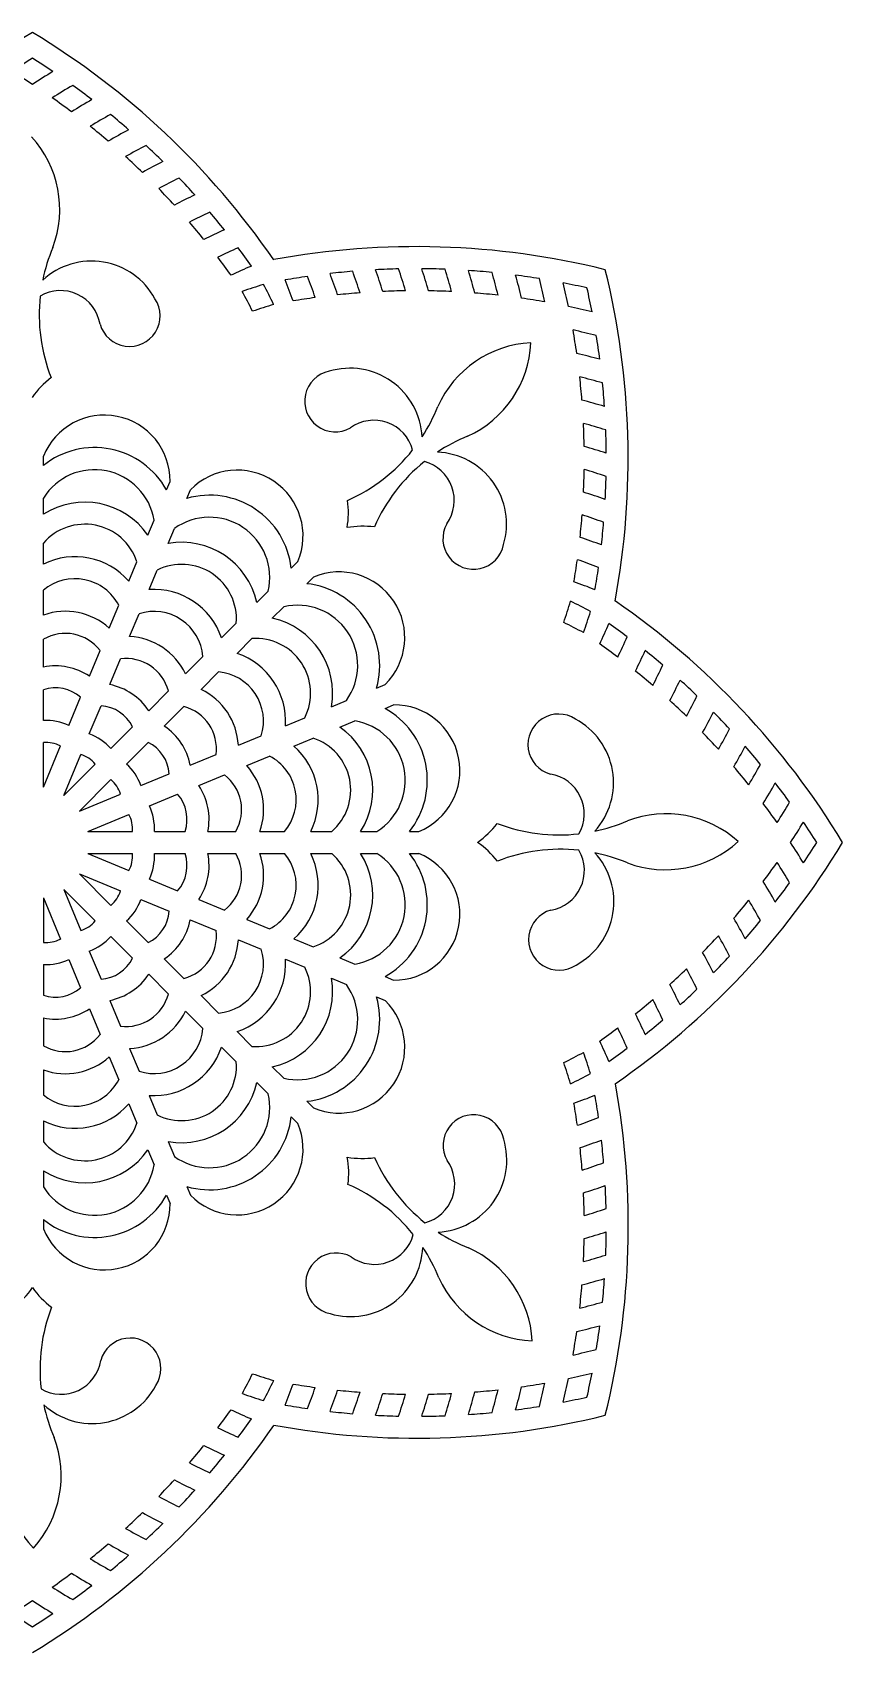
# Model space of a CAD drawing. Extents: x -314 to 508, y 162 to 455.
# Drawn here: x 312.5 to 367.6, y 332.3 to 442.6 of the extents above; entities that cross this region are included whole.
import ezdxf

# ---------------------------------------------------------------- set-up
doc = ezdxf.new("R2010")
doc.units = 0
doc.layers.get('0').update_dxf_attribs({"linetype": 'CONTINUOUS'})

msp = doc.modelspace()

# ---------------------------------------------------------------- linework, layer by layer
for p, q in [((313.233781, 413.162392), (313.233781, 413.797155)), ((321.613573, 411.495547), (321.856487, 412.081992)), ((322.999393, 410.921522), (323.242306, 411.507967)), ((313.233781, 409.837356), (313.233781, 410.940021)), ((320.341137, 408.423615), (320.763109, 409.442344)), ((321.726956, 407.849589), (322.148928, 408.868319)), ((313.233781, 406.443625), (313.233781, 407.872895)), ((319.042413, 405.288216), (319.589371, 406.60869)), ((320.428232, 404.714191), (320.97519, 406.034665)), ((330.103438, 406.174751), (330.552283, 406.623597)), ((331.164098, 405.114091), (331.612943, 405.562936)), ((313.233781, 402.978552), (313.233781, 404.663577)), ((327.752282, 403.823596), (328.531984, 404.603298)), ((317.716387, 402.086906), (318.361218, 403.643666)), ((319.102206, 401.512881), (319.747037, 403.069641)), ((328.812942, 402.762936), (329.592644, 403.542638)), ((325.352552, 401.423865), (326.363199, 402.434512)), ((313.233781, 399.435452), (313.233781, 401.33373)), ((316.360501, 398.813509), (317.08694, 400.567289)), ((326.413212, 400.363205), (327.423859, 401.373852)), ((317.74632, 398.239483), (318.47276, 399.993263)), ((322.902375, 398.973689), (324.093868, 400.165182)), ((323.963035, 397.913029), (325.154528, 399.104521)), ((335.910869, 398.010046), (336.497313, 398.25296)), ((313.233781, 395.801542), (313.233781, 397.884774)), ((314.969864, 395.456214), (315.767082, 397.380869)), ((320.397025, 396.468339), (321.73931, 397.810624)), ((332.838936, 396.73761), (333.857666, 397.159582)), ((316.355683, 394.882189), (317.152901, 396.806844)), ((321.457685, 395.407679), (322.799971, 396.749964)), ((329.703537, 395.438885), (331.024011, 395.985844)), ((336.484894, 396.624227), (337.071339, 396.86714)), ((317.827463, 393.898777), (319.30053, 395.371844)), ((333.412961, 395.351791), (334.431691, 395.773762)), ((313.233781, 391.264939), (313.233781, 394.299158)), ((313.233781, 391.264939), (314.394926, 394.068192)), ((318.888123, 392.838117), (320.36119, 394.311184)), ((326.502227, 394.112859), (328.058988, 394.757691)), ((330.277562, 394.053066), (331.598036, 394.600024)), ((314.6196, 390.690914), (315.780746, 393.494167)), ((314.6196, 390.690914), (316.765117, 392.836431)), ((323.22883, 392.756974), (324.98261, 393.483413)), ((327.076253, 392.72704), (328.633013, 393.371871)), ((315.680261, 389.630254), (317.825777, 391.775771)), ((319.871535, 391.366337), (321.79619, 392.163555)), ((323.802855, 391.371154), (325.556635, 392.097594)), ((315.680261, 389.630254), (318.483513, 390.791399)), ((320.445561, 389.980518), (322.370215, 390.777736)), ((316.254286, 388.244435), (319.057538, 389.40558)), ((316.254286, 388.244435), (319.288504, 388.244435)), ((320.790889, 388.244435), (322.87412, 388.244435)), ((324.424798, 388.244435), (326.323076, 388.244435)), ((327.967898, 388.244435), (329.652923, 388.244435)), ((331.432971, 388.244435), (332.862242, 388.244435)), ((334.826702, 388.244435), (335.929367, 388.244435)), ((338.151738, 388.244435), (338.786501, 388.244435)), ((316.254286, 386.744435), (319.288504, 386.744435)), ((316.254286, 386.744435), (319.057538, 385.583289)), ((320.790889, 386.744435), (322.87412, 386.744435)), ((324.424798, 386.744435), (326.323076, 386.744435)), ((327.967898, 386.744435), (329.652923, 386.744435)), ((331.432971, 386.744435), (332.862242, 386.744435)), ((334.826702, 386.744435), (335.929367, 386.744435)), ((338.151738, 386.744435), (338.786501, 386.744435)), ((315.680261, 385.358615), (318.483513, 384.19747)), ((315.680261, 385.358615), (317.825777, 383.213099)), ((320.445561, 385.008352), (322.370215, 384.211134)), ((314.6196, 384.297955), (316.765117, 382.152439)), ((314.6196, 384.297955), (315.780746, 381.494703)), ((313.233781, 383.72393), (314.394926, 380.920678)), ((313.233781, 383.72393), (313.233781, 380.689711)), ((319.871535, 383.622533), (321.79619, 382.825314)), ((323.802855, 383.617715), (325.556635, 382.891275)), ((318.888123, 382.150753), (320.36119, 380.677686)), ((323.22883, 382.231896), (324.98261, 381.505456)), ((327.076253, 382.261829), (328.633013, 381.616998)), ((317.827463, 381.090092), (319.30053, 379.617025)), ((326.502227, 380.87601), (328.058988, 380.231179)), ((330.277562, 380.935803), (331.598036, 380.388845)), ((314.969864, 379.532655), (315.767082, 377.608001)), ((316.355683, 380.10668), (317.152901, 378.182026)), ((321.457685, 379.581191), (322.799971, 378.238905)), ((329.703537, 379.549984), (331.024011, 379.003026)), ((333.412961, 379.637079), (334.431691, 379.215107)), ((313.233781, 379.187327), (313.233781, 377.104096)), ((320.397025, 378.52053), (321.73931, 377.178245)), ((336.484894, 378.364642), (337.071339, 378.121729)), ((332.838936, 378.251259), (333.857666, 377.829288)), ((316.360501, 376.175361), (317.08694, 374.421581)), ((317.74632, 376.749386), (318.47276, 374.995606)), ((323.963035, 377.075841), (325.154528, 375.884348)), ((335.910869, 376.978823), (336.497313, 376.73591)), ((313.233781, 375.553417), (313.233781, 373.65514)), ((322.902375, 376.01518), (324.093868, 374.823688)), ((326.413212, 374.625664), (327.423859, 373.615017)), ((317.716387, 372.901963), (318.361218, 371.345203)), ((319.102206, 373.475988), (319.747037, 371.919228)), ((325.352552, 373.565004), (326.363199, 372.554357)), ((313.233781, 372.010318), (313.233781, 370.325292)), ((328.812942, 372.225934), (329.592644, 371.446232)), ((327.752282, 371.165274), (328.531984, 370.385572)), ((319.042413, 369.700653), (319.589371, 368.380179)), ((320.428232, 370.274679), (320.97519, 368.954205)), ((331.164098, 369.874778), (331.612943, 369.425933)), ((313.233781, 368.545245), (313.233781, 367.115974)), ((330.103438, 368.814118), (330.552283, 368.365273)), ((320.341137, 366.565255), (320.763109, 365.546525)), ((321.726956, 367.13928), (322.148928, 366.12055)), ((313.233781, 365.151514), (313.233781, 364.048849)), ((322.999393, 364.067347), (323.242306, 363.480902)), ((321.613573, 363.493322), (321.856487, 362.906877)), ((313.233781, 361.826478), (313.233781, 361.191714))]:
    msp.add_line(p, q)
for centre, radius, start, end in [((340.156968, 396.772817), 53.572116, 121.10078, 145.423402), ((284.771585, 396.797314), 53.572116, 34.525914, 58.848536), ((340.156968, 396.772817), 52.072116, 122.102777, 123.928046), ((284.810594, 396.772817), 52.072116, 56.071954, 57.897223), ((284.810594, 396.772817), 50.572116, 56.824698, 58.687971), ((340.156968, 396.772817), 50.572116, 121.312029, 123.175302), ((340.156968, 396.772817), 49.072116, 120.535225, 122.439767), ((284.810594, 396.772817), 52.072116, 52.465964, 54.261813), ((284.810594, 396.772817), 50.572116, 53.144508, 54.977184), ((340.156968, 396.772817), 47.572116, 119.772578, 121.721914), ((340.156968, 396.772817), 46.072116, 119.024406, 121.022357), ((284.810594, 396.772817), 52.072116, 48.914004, 50.683613), ((284.810594, 396.772817), 50.572116, 49.520213, 51.325796), ((340.156968, 396.772817), 44.572116, 118.29114, 120.34187), ((306.984109, 430.582515), 7.357965, 339.474528, 42.363838), ((340.156968, 396.772817), 43.072116, 117.573339, 119.681407), ((284.810594, 396.772817), 52.072116, 45.410171, 47.15642), ((284.810594, 396.772817), 50.572116, 45.945268, 47.72696), ((340.156968, 396.772817), 41.572116, 116.87171, 119.042135), ((340.156968, 396.772817), 40.072116, 116.187131, 118.425463), ((284.810594, 396.772817), 52.072116, 41.949061, 43.674597), ((284.810594, 396.772817), 50.572116, 42.413604, 44.174391), ((340.156968, 396.772817), 38.572116, 115.520679, 117.83309), ((340.156968, 396.772817), 37.072116, 114.873665, 117.267057), ((284.810594, 396.772817), 52.072116, 38.525651, 40.232946), ((284.810594, 396.772817), 50.572116, 38.919465, 40.662196), ((340.156968, 396.772817), 35.572116, 114.247684, 116.729814), ((324.6943, 423.424509), 11.748077, 157.064677, 168.453518), ((340.156968, 396.772817), 34.072116, 113.64467, 116.224315), ((284.810594, 396.772817), 52.072116, 35.135181, 36.82659), ((338.612487, 374.487344), 53.572116, 76.10078, 100.423402), ((316.511868, 422.169299), 4.907488, 28.498583, 132.697355), ((284.810594, 396.772817), 50.572116, 35.457221, 37.184708), ((340.156968, 396.772817), 32.572116, 113.066976, 115.754125), ((299.47669, 413.62314), 32.572116, 19.245875, 21.933024), ((338.612487, 374.487344), 52.072116, 98.17341, 99.864819), ((299.47669, 413.62314), 34.072116, 18.775685, 21.35533), ((338.612487, 374.487344), 52.072116, 94.767054, 96.474349), ((299.47669, 413.62314), 35.572116, 18.270186, 20.752316), ((299.47669, 413.62314), 37.072116, 17.732943, 20.126335), ((299.47669, 413.62314), 38.572116, 17.16691, 19.479321), ((338.612487, 374.487344), 52.072116, 91.325403, 93.050939), ((299.47669, 413.62314), 40.072116, 16.574537, 18.812869), ((299.47669, 413.62314), 41.572116, 15.957865, 18.12829), ((338.612487, 374.487344), 52.072116, 87.84358, 89.589829), ((299.47669, 413.62314), 43.072116, 15.318593, 17.426661), ((299.47669, 413.62314), 44.572116, 14.65813, 16.70886), ((338.612487, 374.487344), 52.072116, 84.316387, 86.085996), ((299.47669, 413.62314), 46.072116, 13.977643, 15.975594), ((299.47669, 413.62314), 47.572116, 13.278086, 15.227422), ((338.612487, 374.487344), 52.072116, 80.738187, 82.534036), ((299.47669, 413.62314), 49.072116, 12.560233, 14.464775), ((299.466429, 413.668046), 53.572116, 349.525914, 13.848536), ((324.6943, 423.424509), 11.748077, 173.79577, 201.377896), ((314.395208, 422.341223), 2.727853, 9.295455, 120.394899), ((343.683642, 375.760718), 52.072116, 107.276152, 108.953986), ((300.837878, 410.795866), 29.572116, 25.789063, 28.727348), ((300.837878, 410.795866), 31.072116, 25.403428, 28.209533), ((338.612487, 374.487344), 50.572116, 94.337804, 96.080535), ((338.612487, 374.487344), 50.572116, 90.825609, 92.586396), ((338.612487, 374.487344), 50.572116, 87.27304, 89.054732), ((338.612487, 374.487344), 50.572116, 83.674204, 85.479787), ((299.47669, 413.62314), 50.572116, 11.824698, 13.687971), ((338.612487, 374.487344), 52.072116, 77.102777, 78.928046), ((299.47669, 413.62314), 52.072116, 11.071954, 12.897223), ((319.092341, 423.351569), 2.084471, 195.861933, 33.789837), ((343.683642, 375.760718), 50.572116, 106.99072, 108.70586), ((338.612487, 374.487344), 50.572116, 97.815292, 99.542779), ((338.612487, 374.487344), 50.572116, 80.022816, 81.855492), ((338.612487, 374.487344), 50.572116, 76.312029, 78.175302), ((346.795137, 414.164712), 7.357965, 92.977174, 155.866483), ((339.0628, 421.851164), 7.357965, 294.474528, 357.363838), ((299.47669, 413.62314), 50.572116, 8.144508, 9.977184), ((338.612487, 374.487344), 49.072116, 75.535225, 77.439767), ((299.47669, 413.62314), 52.072116, 7.465964, 9.261813), ((338.612487, 374.487344), 47.572116, 74.772578, 76.721914), ((317.388137, 414.398868), 5.975082, 127.454155, 145.336893), ((333.099988, 417.532023), 2.084471, 101.551174, 299.479078), ((334.104486, 414.877294), 4.907488, 2.643656, 106.842429), ((299.47669, 413.62314), 50.572116, 4.520213, 6.325796), ((338.612487, 374.487344), 46.072116, 74.024406, 76.022357), ((299.47669, 413.62314), 52.072116, 3.914004, 5.683613), ((329.166568, 421.521443), 11.748077, 326.887493, 338.276334), ((338.612487, 374.487344), 44.572116, 73.29114, 75.34187), ((317.381543, 412.117146), 4.475082, 359.549912, 157.950088), ((335.730914, 413.511814), 2.727853, 14.946113, 126.045556), ((299.47669, 413.62314), 50.572116, 0.945268, 2.72696), ((338.612487, 374.487344), 43.072116, 72.573339, 74.681407), ((346.524321, 404.266693), 11.748077, 112.064677, 123.453518), ((299.47669, 413.62314), 52.072116, 0.410171, 2.15642), ((316.71727, 408.77762), 5.600082, 29.03456, 128.46544), ((329.166568, 421.521443), 11.748077, 293.963115, 321.545241), ((339.8509, 409.164979), 4.907488, 343.498583, 87.697355), ((338.612487, 374.487344), 41.572116, 71.87171, 74.042135), ((316.71727, 408.77762), 4.100082, 9.330243, 148.169757), ((326.431427, 408.368561), 4.475082, 337.049912, 135.450088), ((346.524321, 404.266693), 11.748077, 128.79577, 156.377896), ((338.475764, 410.783252), 2.727853, 324.295455, 75.394899), ((299.47669, 413.62314), 50.572116, 357.413604, 359.174391), ((338.612487, 374.487344), 40.072116, 71.187131, 73.425463), ((299.47669, 413.62314), 52.072116, 356.949061, 358.674597), ((316.052997, 405.438094), 5.225082, 34.846692, 122.653308), ((324.539737, 405.537448), 5.600082, 6.53456, 105.96544), ((328.019468, 409.966082), 5.975082, 350.004118, 7.886856), ((338.612487, 374.487344), 38.572116, 70.520679, 72.83309), ((324.539737, 405.537448), 4.100082, 346.830243, 125.669757), ((299.47669, 413.62314), 50.572116, 353.919465, 355.662196), ((338.612487, 374.487344), 37.072116, 69.873665, 72.267057), ((299.47669, 413.62314), 52.072116, 353.525651, 355.232946), ((316.052997, 405.438094), 3.725082, 18.315365, 139.184635), ((334.975992, 403.050839), 5.975082, 82.454155, 100.336893), ((342.511561, 408.176299), 2.084471, 150.861933, 348.789837), ((338.612487, 374.487344), 35.572116, 69.247684, 71.729814), ((322.648048, 402.706334), 5.225082, 12.346692, 100.153308), ((315.388724, 402.098568), 4.850082, 41.120761, 116.379239), ((322.648048, 402.706334), 3.725082, 355.815365, 116.684635), ((333.357908, 401.44208), 4.475082, 314.549912, 112.950088), ((299.47669, 413.62314), 50.572116, 350.457221, 352.184708), ((338.612487, 374.487344), 34.072116, 68.64467, 71.224315), ((299.47669, 413.62314), 52.072116, 350.135181, 351.82659), ((315.388724, 402.098568), 3.350082, 27.46535, 130.03465), ((330.526794, 399.550391), 5.600082, 344.03456, 83.46544), ((338.612487, 374.487344), 32.572116, 68.066976, 70.754125), ((320.756358, 399.875221), 4.850082, 18.620761, 93.879239), ((320.725484, 412.205932), 29.572116, 340.789063, 343.727348), ((326.248424, 357.135811), 52.072116, 62.276152, 63.953986), ((321.762164, 359.821248), 53.572116, 31.10078, 55.423402), ((314.724451, 398.759042), 4.475082, 48.042688, 109.457312), ((320.756358, 399.875221), 3.350082, 4.96535, 107.53465), ((327.695681, 397.658701), 5.225082, 349.846692, 77.653308), ((330.526794, 399.550391), 4.100082, 324.330243, 103.169757), ((320.725484, 412.205932), 31.072116, 340.403428, 343.209533), ((314.724451, 398.759042), 2.975082, 37.430399, 120.069601), ((318.864669, 397.044108), 4.475082, 25.542688, 86.957312), ((326.248424, 357.135811), 50.572116, 61.99072, 63.70586), ((321.762164, 415.167621), 32.572116, 334.245875, 336.933024), ((321.762164, 359.821248), 52.072116, 53.17341, 54.864819), ((321.762164, 415.167621), 34.072116, 333.775685, 336.35533), ((327.695681, 397.658701), 3.725082, 333.315365, 94.184635), ((321.762164, 359.821248), 50.572116, 52.815292, 54.542779), ((321.762164, 415.167621), 35.572116, 333.270186, 335.752316), ((321.762164, 359.821248), 52.072116, 49.767054, 51.474349), ((314.060178, 395.419516), 4.100082, 55.872027, 101.627973), ((318.864669, 397.044108), 2.975082, 14.930399, 97.569601), ((324.864568, 395.767012), 4.850082, 356.120761, 71.379239), ((321.762164, 415.167621), 37.072116, 332.732943, 335.126335), ((316.972979, 394.212994), 4.100082, 33.372027, 79.127973), ((324.864568, 395.767012), 3.350082, 342.46535, 85.03465), ((321.762164, 359.821248), 50.572116, 49.337804, 51.080535), ((321.762164, 415.167621), 38.572116, 332.16691, 334.479321), ((321.762164, 359.821248), 52.072116, 46.325403, 48.050939), ((314.060178, 395.419516), 2.600082, 48.967962, 108.532038), ((322.033454, 393.875322), 4.475082, 3.042688, 64.457312), ((321.762164, 359.821248), 50.572116, 45.825609, 47.586396), ((321.762164, 415.167621), 40.072116, 331.574537, 333.812869), ((316.972979, 394.212994), 2.600082, 26.467962, 86.032038), ((322.033454, 393.875322), 2.975082, 352.430399, 75.069601), ((333.766966, 391.727923), 5.600082, 321.53456, 60.96544), ((337.106492, 392.392196), 4.475082, 292.049912, 90.450088), ((348.301424, 394.156358), 2.084471, 56.551174, 254.479078), ((321.762164, 415.167621), 41.572116, 330.957865, 333.12829), ((321.762164, 359.821248), 52.072116, 42.84358, 44.589829), ((313.395905, 392.07999), 3.725082, 65.005575, 92.494425), ((315.08129, 391.381881), 3.725082, 42.505575, 69.994425), ((319.202341, 391.983633), 4.100082, 10.872027, 56.627973), ((330.42744, 391.06365), 5.225082, 327.346692, 55.153308), ((333.766966, 391.727923), 4.100082, 301.830243, 80.669757), ((347.134533, 391.568893), 4.907488, 317.643656, 61.842429), ((321.762164, 359.821248), 50.572116, 42.27304, 44.054732), ((321.762164, 415.167621), 43.072116, 330.318593, 332.426661), ((313.395905, 392.07999), 2.225082, 63.321618, 94.178382), ((319.202341, 391.983633), 2.600082, 3.967962, 63.532038), ((327.087914, 390.399377), 4.850082, 333.620761, 48.879239), ((330.42744, 391.06365), 3.725082, 310.815365, 71.684635), ((321.762164, 415.167621), 44.572116, 329.65813, 331.70886), ((321.762164, 359.821248), 52.072116, 39.316387, 41.085996), ((315.08129, 391.381881), 2.225082, 40.821618, 71.678382), ((316.371227, 390.091943), 3.725082, 20.005575, 47.494425), ((323.748389, 389.735104), 4.475082, 340.542688, 41.957312), ((327.087914, 390.399377), 3.350082, 319.96535, 62.53465), ((321.762164, 415.167621), 46.072116, 328.977643, 330.975594), ((316.371227, 390.091943), 2.225082, 18.321618, 49.178382), ((323.748389, 389.735104), 2.975082, 329.930399, 52.569601), ((347.319052, 389.453294), 2.727853, 329.946113, 81.045556), ((321.762164, 359.821248), 50.572116, 38.674204, 40.479787), ((320.408863, 389.070831), 2.600082, 341.467962, 41.032038), ((320.408863, 389.070831), 4.100082, 348.372027, 34.127973), ((321.762164, 415.167621), 47.572116, 328.278086, 330.227422), ((321.762164, 359.821248), 52.072116, 35.738187, 37.534036), ((317.069337, 388.406558), 2.225082, 355.821618, 26.678382), ((317.069337, 388.406558), 3.725082, 357.505575, 24.994425), ((355.604307, 382.091376), 7.357965, 47.977174, 110.866483), ((321.762164, 359.821248), 50.572116, 35.022816, 36.855492), ((321.762164, 415.167621), 49.072116, 327.560233, 329.464775), ((339.359025, 392.3989), 5.975082, 305.004118, 322.886856), ((348.341021, 399.758652), 11.748077, 248.963115, 276.545241), ((348.341021, 399.758652), 11.748077, 281.887493, 293.276334), ((321.762164, 415.167621), 50.572116, 326.824698, 328.687971), ((321.762164, 359.821248), 52.072116, 32.102777, 33.928046), ((339.388215, 382.590078), 5.975082, 37.454155, 55.336893), ((321.786661, 415.206631), 53.572116, 304.525914, 328.848536), ((355.571862, 392.994107), 7.357965, 249.474528, 312.363838), ((321.762164, 359.821248), 50.572116, 31.312029, 33.175302), ((321.762164, 415.167621), 52.072116, 326.071954, 327.897223), ((317.069337, 386.582311), 2.225082, 333.321618, 4.178382), ((317.069337, 386.582311), 3.725082, 335.005575, 2.494425), ((320.408863, 385.918038), 2.600082, 318.967962, 18.532038), ((320.408863, 385.918038), 4.100082, 325.872027, 11.627973), ((323.748389, 385.253765), 2.975082, 307.430399, 30.069601), ((323.748389, 385.253765), 4.475082, 318.042688, 19.457312), ((327.087914, 384.589492), 3.350082, 297.46535, 40.03465), ((327.087914, 384.589492), 4.850082, 311.120761, 26.379239), ((330.42744, 383.925219), 3.725082, 288.315365, 49.184635), ((330.42744, 383.925219), 5.225082, 304.846692, 32.653308), ((333.766966, 383.260946), 4.100082, 279.330243, 58.169757), ((333.766966, 383.260946), 5.600082, 299.03456, 38.46544), ((337.106492, 382.596673), 4.475082, 269.549912, 67.950088), ((348.413855, 375.283915), 11.748077, 83.79577, 111.377896), ((347.330569, 385.583007), 2.727853, 279.295455, 30.394899), ((347.158646, 383.466348), 4.907488, 298.498583, 42.697355), ((348.413855, 375.283915), 11.748077, 67.064677, 78.453518), ((321.762164, 415.167621), 50.572116, 323.144508, 324.977184), ((321.762164, 359.821248), 49.072116, 30.535225, 32.439767), ((316.371227, 384.896926), 2.225082, 310.821618, 341.678382), ((321.762164, 359.821248), 47.572116, 29.772578, 31.721914), ((321.762164, 415.167621), 52.072116, 322.465964, 324.261813), ((316.371227, 384.896926), 3.725082, 312.505575, 339.994425), ((319.202341, 383.005237), 2.600082, 296.467962, 356.032038), ((348.340915, 380.885874), 2.084471, 105.861933, 303.789837), ((321.762164, 415.167621), 50.572116, 319.520213, 321.325796), ((321.762164, 359.821248), 46.072116, 29.024406, 31.022357), ((315.08129, 383.606988), 2.225082, 288.321618, 319.178382), ((319.202341, 383.005237), 4.100082, 303.372027, 349.127973), ((321.762164, 359.821248), 44.572116, 28.29114, 30.34187), ((321.762164, 415.167621), 52.072116, 318.914004, 320.683613), ((313.395905, 382.908879), 2.225082, 265.821618, 296.678382), ((315.08129, 383.606988), 3.725082, 290.005575, 317.494425), ((322.033454, 381.113547), 2.975082, 284.930399, 7.569601), ((322.033454, 381.113547), 4.475082, 295.542688, 356.957312), ((321.762164, 415.167621), 50.572116, 315.945268, 317.72696), ((321.762164, 359.821248), 43.072116, 27.573339, 29.681407), ((313.395905, 382.908879), 3.725082, 267.505575, 294.994425), ((316.972979, 380.775875), 2.600082, 273.967962, 333.532038), ((324.864568, 379.221858), 3.350082, 274.96535, 17.53465), ((324.864568, 379.221858), 4.850082, 288.620761, 3.879239), ((321.762164, 359.821248), 41.572116, 26.87171, 29.042135), ((321.762164, 415.167621), 52.072116, 315.410171, 317.15642), ((316.972979, 380.775875), 4.100082, 280.872027, 326.627973), ((327.695681, 377.330168), 3.725082, 265.815365, 26.684635), ((321.762164, 415.167621), 50.572116, 312.413604, 314.174391), ((321.762164, 359.821248), 40.072116, 26.187131, 28.425463), ((314.060178, 379.569353), 2.600082, 251.467962, 311.032038), ((327.695681, 377.330168), 5.225082, 282.346692, 10.153308), ((330.526794, 375.438479), 4.100082, 256.830243, 35.669757), ((321.762164, 359.821248), 38.572116, 25.520679, 27.83309), ((321.762164, 415.167621), 52.072116, 311.949061, 313.674597), ((314.060178, 379.569353), 4.100082, 258.372027, 304.127973), ((318.864669, 377.944762), 2.975082, 262.430399, 345.069601), ((330.526794, 375.438479), 5.600082, 276.53456, 15.96544), ((333.357908, 373.546789), 4.475082, 247.049912, 45.450088), ((321.762164, 415.167621), 50.572116, 308.919465, 310.662196), ((321.762164, 359.821248), 37.072116, 24.873665, 27.267057), ((318.864669, 377.944762), 4.475082, 273.042688, 334.457312), ((321.762164, 359.821248), 35.572116, 24.247684, 26.729814), ((321.762164, 415.167621), 52.072116, 308.525651, 310.232946), ((314.724451, 376.229827), 2.975082, 239.930399, 322.569601), ((320.756358, 375.113648), 3.350082, 252.46535, 355.03465), ((321.762164, 415.167621), 50.572116, 305.457221, 307.184708), ((321.762164, 359.821248), 32.572116, 23.066976, 25.754125), ((321.762164, 359.821248), 34.072116, 23.64467, 26.224315), ((314.724451, 376.229827), 4.475082, 250.542688, 311.957312), ((320.756358, 375.113648), 4.850082, 266.120761, 341.379239), ((335.785213, 399.140337), 29.572116, 295.789063, 298.727348), ((300.750065, 356.294573), 52.072116, 17.276152, 18.953986), ((321.762164, 415.167621), 52.072116, 305.135181, 306.82659), ((322.648048, 372.282535), 3.725082, 243.315365, 4.184635), ((300.750065, 356.294573), 50.572116, 16.99072, 18.70586), ((335.785213, 399.140337), 31.072116, 295.403428, 298.209533), ((315.388724, 372.890301), 3.350082, 229.96535, 332.53465), ((322.648048, 372.282535), 5.225082, 259.846692, 347.653308), ((299.47669, 361.365729), 53.572116, 346.10078, 10.423402), ((315.388724, 372.890301), 4.850082, 243.620761, 318.879239), ((324.539737, 369.451421), 4.100082, 234.330243, 13.169757), ((299.47669, 361.365729), 50.572116, 7.815292, 9.542779), ((338.612487, 400.501525), 32.572116, 289.245875, 291.933024), ((299.47669, 361.365729), 52.072116, 8.17341, 9.864819), ((324.539737, 369.451421), 5.600082, 254.03456, 353.46544), ((342.52137, 366.878228), 2.084471, 11.551174, 209.479078), ((338.612487, 400.501525), 34.072116, 288.775685, 291.35533), ((316.052997, 369.550775), 3.725082, 220.815365, 341.684635), ((326.431427, 366.620308), 4.475082, 224.549912, 22.950088), ((316.052997, 369.550775), 5.225082, 237.346692, 325.153308), ((339.86664, 365.87373), 4.907488, 272.643656, 16.842429), ((299.47669, 361.365729), 50.572116, 4.337804, 6.080535), ((338.612487, 400.501525), 35.572116, 288.270186, 290.752316), ((299.47669, 361.365729), 52.072116, 4.767054, 6.474349), ((316.71727, 366.211249), 4.100082, 211.830243, 350.669757), ((334.955429, 371.958748), 5.975082, 260.004118, 277.886856), ((328.040185, 365.002223), 5.975082, 352.454155, 10.336893), ((346.51079, 370.811648), 11.748077, 203.963115, 231.545241), ((338.50116, 364.247302), 2.727853, 284.946113, 36.045556), ((338.612487, 400.501525), 37.072116, 287.732943, 290.126335), ((329.256039, 353.453894), 11.748077, 38.79577, 66.377896), ((338.612487, 400.501525), 38.572116, 287.16691, 289.479321), ((299.47669, 361.365729), 52.072116, 1.325403, 3.050939), ((316.71727, 366.211249), 5.600082, 231.53456, 330.96544), ((317.381543, 362.871724), 4.475082, 202.049912, 0.450088), ((299.47669, 361.365729), 50.572116, 0.825609, 2.586396), ((338.612487, 400.501525), 40.072116, 286.574537, 288.812869), ((335.772598, 361.502451), 2.727853, 234.295455, 345.394899), ((346.51079, 370.811648), 11.748077, 236.887493, 248.276334), ((338.612487, 400.501525), 41.572116, 285.957865, 288.12829), ((299.47669, 361.365729), 52.072116, 357.84358, 359.589829), ((334.154326, 360.127316), 4.907488, 253.498583, 357.697355), ((329.256039, 353.453894), 11.748077, 22.064677, 33.453518), ((339.154058, 353.183079), 7.357965, 2.977174, 65.866483), ((299.47669, 361.365729), 50.572116, 357.27304, 359.054732), ((333.165646, 357.466654), 2.084471, 60.861933, 258.789837), ((338.612487, 400.501525), 43.072116, 285.318593, 287.426661), ((346.840511, 360.915416), 7.357965, 204.474528, 267.363838), ((299.47669, 361.365729), 50.572116, 353.674204, 355.479787), ((338.612487, 400.501525), 44.572116, 284.65813, 286.70886), ((299.47669, 361.365729), 52.072116, 354.316387, 356.085996), ((307.579425, 360.590001), 5.975082, 307.454155, 325.336893), ((317.388246, 360.619191), 5.975082, 215.004118, 232.886856), ((324.747998, 351.637195), 11.748077, 158.963115, 186.545241), ((338.612487, 400.501525), 46.072116, 283.977643, 285.975594), ((299.47669, 361.365729), 50.572116, 350.022816, 351.855492), ((338.612487, 400.501525), 47.572116, 283.278086, 285.227422), ((299.47669, 361.365729), 52.072116, 350.738187, 352.534036), ((319.145704, 351.676792), 2.084471, 326.551174, 164.479078), ((338.612487, 400.501525), 49.072116, 282.560233, 284.464775), ((314.442641, 352.659164), 2.727853, 239.946113, 351.045556), ((282.125157, 373.729792), 50.572116, 331.99072, 333.70586), ((337.195278, 379.252731), 29.572116, 250.789063, 253.727348), ((282.125157, 373.729792), 52.072116, 332.276152, 333.953986), ((299.47669, 361.365729), 50.572116, 346.312029, 348.175302), ((338.612487, 400.501525), 50.572116, 281.824698, 283.687971), ((299.47669, 361.365729), 52.072116, 347.102777, 348.928046), ((316.558239, 352.843682), 4.907488, 227.643656, 331.842429), ((337.195278, 379.252731), 31.072116, 250.403428, 253.209533), ((299.47669, 361.365729), 32.572116, 338.066976, 340.754125), ((338.612487, 400.501525), 50.572116, 260.457221, 262.184708), ((299.47669, 361.365729), 34.072116, 338.64467, 341.224315), ((299.47669, 361.365729), 35.572116, 339.247684, 341.729814), ((338.612487, 400.501525), 50.572116, 263.919465, 265.662196), ((299.47669, 361.365729), 37.072116, 339.873665, 342.267057), ((299.47669, 361.365729), 38.572116, 340.520679, 342.83309), ((338.612487, 400.501525), 50.572116, 267.413604, 269.174391), ((299.47669, 361.365729), 40.072116, 341.187131, 343.425463), ((299.47669, 361.365729), 41.572116, 341.87171, 344.042135), ((338.612487, 400.501525), 50.572116, 270.945268, 272.72696), ((299.47669, 361.365729), 43.072116, 342.573339, 344.681407), ((299.47669, 361.365729), 44.572116, 343.29114, 345.34187), ((338.612487, 400.501525), 50.572116, 274.520213, 276.325796), ((299.47669, 361.365729), 46.072116, 344.024406, 346.022357), ((299.47669, 361.365729), 47.572116, 344.772578, 346.721914), ((338.612487, 400.501525), 50.572116, 278.144508, 279.977184), ((299.47669, 361.365729), 49.072116, 345.535225, 347.439767), ((338.612487, 400.501525), 52.072116, 281.071954, 282.897223), ((324.747998, 351.637195), 11.748077, 191.887493, 203.276334), ((284.810594, 378.216052), 50.572116, 322.815292, 324.542779), ((340.156968, 378.216052), 32.572116, 244.245875, 246.933024), ((338.612487, 400.501525), 52.072116, 260.135181, 261.82659), ((338.612487, 400.501525), 52.072116, 263.525651, 265.232946), ((338.612487, 400.501525), 52.072116, 273.914004, 275.683613), ((338.612487, 400.501525), 52.072116, 277.465964, 279.261813), ((284.810594, 378.216052), 53.572116, 301.10078, 325.423402), ((340.156968, 378.216052), 34.072116, 243.775685, 246.35533), ((284.810594, 378.216052), 52.072116, 323.17341, 324.864819), ((338.657392, 400.511787), 53.572116, 259.525914, 283.848536), ((338.612487, 400.501525), 52.072116, 266.949061, 268.674597), ((338.612487, 400.501525), 52.072116, 270.410171, 272.15642), ((317.983453, 344.406354), 7.357965, 159.474528, 222.363838), ((307.080723, 344.373909), 7.357965, 317.977174, 20.866483), ((284.810594, 378.216052), 50.572116, 319.337804, 321.080535), ((340.156968, 378.216052), 35.572116, 243.270186, 245.752316), ((340.156968, 378.216052), 37.072116, 242.732943, 245.126335), ((284.810594, 378.216052), 52.072116, 319.767054, 321.474349), ((284.810594, 378.216052), 50.572116, 315.825609, 317.586396), ((340.156968, 378.216052), 38.572116, 242.16691, 244.479321), ((284.810594, 378.216052), 52.072116, 316.325403, 318.050939), ((340.156968, 378.216052), 40.072116, 241.574537, 243.812869), ((284.810594, 378.216052), 50.572116, 312.27304, 314.054732), ((340.156968, 378.216052), 41.572116, 240.957865, 243.12829), ((284.810594, 378.216052), 52.072116, 312.84358, 314.589829), ((284.810594, 378.216052), 50.572116, 308.674204, 310.479787), ((340.156968, 378.216052), 44.572116, 239.65813, 241.70886), ((340.156968, 378.216052), 43.072116, 240.318593, 242.426661), ((340.156968, 378.216052), 46.072116, 238.977643, 240.975594), ((284.810594, 378.216052), 52.072116, 309.316387, 311.085996), ((284.810594, 378.216052), 50.572116, 305.022816, 306.855492), ((340.156968, 378.216052), 47.572116, 238.278086, 240.227422), ((340.156968, 378.216052), 49.072116, 237.560233, 239.464775), ((284.810594, 378.216052), 52.072116, 305.738187, 307.534036), ((284.810594, 378.216052), 50.572116, 301.312029, 303.175302), ((340.156968, 378.216052), 50.572116, 236.824698, 238.687971), ((340.156968, 378.216052), 52.072116, 236.071954, 237.897223), ((284.810594, 378.216052), 52.072116, 302.102777, 303.928046)]:
    msp.add_arc(centre, radius, start, end)

doc.saveas('drawing.dxf')
